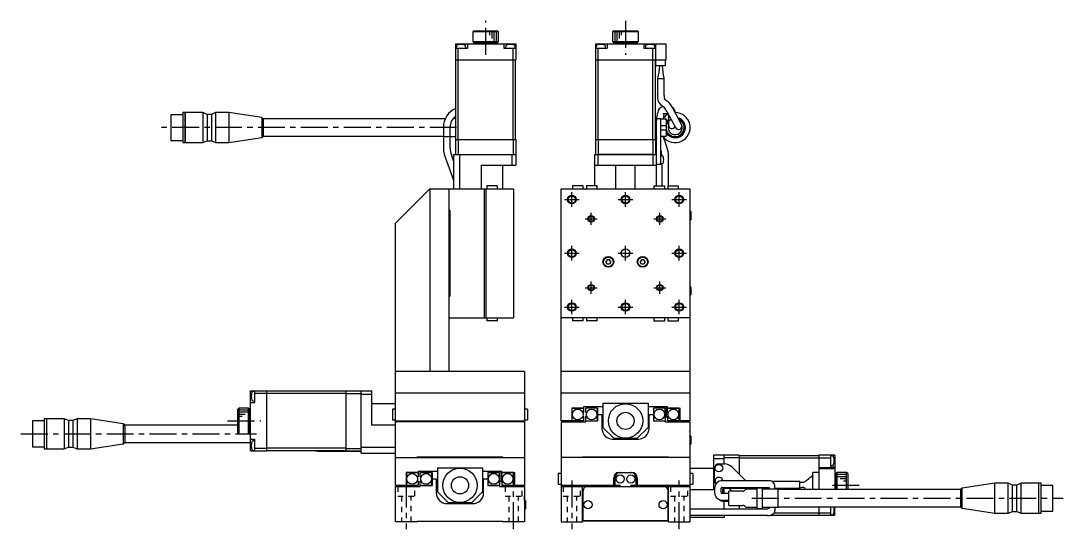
# Model space of a CAD drawing. Extents: x -587 to 419, y 17 to 772.
# Drawn here: x -586.6 to -101.1, y 283.6 to 520.1 of the extents above; entities that cross this region are included whole.
import ezdxf

# ---------------------------------------------------------------- set-up
doc = ezdxf.new("R2010")
doc.units = 0
doc.header["$LTSCALE"] = 10
doc.linetypes.add('CENTER', pattern=[2, 1.25, -0.25, 0.25, -0.25])
doc.linetypes.add('DOT', pattern=[0.5, 0.25, -0.25])
doc.layers.add('1', color=7, linetype='CONTINUOUS')

msp = doc.modelspace()

# ---------------------------------------------------------------- linework, layer by layer
at = {"layer": '1', "color": 4, "linetype": 'CENTER'}
for p, q in [((-370.029631, 504.38253), (-370.029631, 520.14345)), ((-304.905788, 520.14345), (-304.905788, 504.38253)), ((-383.565451, 470.482896), (-522.731193, 470.482896)), ((-333.305788, 436.982896), (-326.505788, 436.982896)), ((-329.905788, 433.582896), (-329.905788, 440.382896)), ((-308.305788, 436.982896), (-301.505788, 436.982896)), ((-304.905788, 433.582896), (-304.905788, 440.382896)), ((-283.305788, 436.982896), (-276.505788, 436.982896)), ((-279.905788, 433.582896), (-279.905788, 440.382896)), ((-323.705788, 427.982896), (-318.105788, 427.982896)), ((-320.905788, 425.182896), (-320.905788, 430.782896)), ((-291.705788, 427.982896), (-286.105788, 427.982896)), ((-288.905788, 425.182896), (-288.905788, 430.782896)), ((-329.905788, 408.582896), (-329.905788, 415.382896)), ((-304.905788, 408.582896), (-304.905788, 415.382896)), ((-279.905788, 408.582896), (-279.905788, 415.382896)), ((-333.305788, 411.982896), (-326.505788, 411.982896)), ((-308.305788, 411.982896), (-301.505788, 411.982896)), ((-283.305788, 411.982896), (-276.505788, 411.982896)), ((-320.905788, 393.182896), (-320.905788, 398.782896)), ((-288.905788, 393.182896), (-288.905788, 398.782896)), ((-323.705788, 395.982896), (-318.105788, 395.982896)), ((-291.705788, 395.982896), (-286.105788, 395.982896)), ((-329.905788, 383.582896), (-329.905788, 390.382896)), ((-304.905788, 383.582896), (-304.905788, 390.382896)), ((-279.905788, 383.582896), (-279.905788, 390.382896)), ((-333.305788, 386.982896), (-326.505788, 386.982896)), ((-308.305788, 386.982896), (-301.505788, 386.982896)), ((-283.305788, 386.982896), (-276.505788, 386.982896)), ((-490.266646, 333.982896), (-474.83745, 333.982896)), ((-586.551939, 327.982896), (-476.75441, 327.982896)), ((-407.029631, 306.232896), (-407.029631, 283.615136)), ((-357.029631, 283.615136), (-357.029631, 306.232896)), ((-329.905788, 306.232896), (-329.905788, 283.615136)), ((-279.905788, 283.615136), (-279.905788, 306.232896)), ((-196.062894, 303.982896), (-211.062894, 303.982896)), ((-246.062894, 297.982896), (-101.062894, 297.982896))]:
    msp.add_line(p, q, dxfattribs=at)
at = {"layer": '1', "color": 7, "linetype": 'CONTINUOUS'}
for p, q in [((-375.529631, 515.482896), (-376.029631, 514.982896)), ((-376.029631, 514.982896), (-376.029631, 510.482896)), ((-364.029631, 514.982896), (-376.029631, 514.982896)), ((-375.529631, 515.482896), (-364.529631, 515.482896)), ((-364.029631, 514.982896), (-364.529631, 515.482896)), ((-364.029631, 510.482896), (-364.029631, 514.982896)), ((-310.405788, 515.482896), (-310.905788, 514.982896)), ((-310.905788, 514.982896), (-310.905788, 510.482896)), ((-298.905788, 514.982896), (-310.905788, 514.982896)), ((-310.405788, 515.482896), (-299.405788, 515.482896)), ((-298.905788, 514.982896), (-299.405788, 515.482896)), ((-298.905788, 510.482896), (-298.905788, 514.982896)), ((-376.029631, 510.482896), (-375.529631, 509.982896)), ((-376.029631, 510.482896), (-364.029631, 510.482896)), ((-364.529631, 509.982896), (-375.529631, 509.982896)), ((-372.529631, 509.982896), (-372.529631, 509.482896)), ((-367.529631, 509.482896), (-367.529631, 509.982896)), ((-364.529631, 509.982896), (-364.029631, 510.482896)), ((-310.905788, 510.482896), (-310.405788, 509.982896)), ((-310.905788, 510.482896), (-298.905788, 510.482896)), ((-310.405788, 509.982896), (-299.405788, 509.982896)), ((-307.405788, 509.982896), (-307.405788, 509.482896)), ((-302.405788, 509.482896), (-302.405788, 509.982896)), ((-299.405788, 509.982896), (-298.905788, 510.482896)), ((-384.029631, 509.482896), (-356.029631, 509.482896)), ((-384.029631, 509.482896), (-384.029631, 501.982896)), ((-384.029631, 507.482896), (-378.529631, 507.482896)), ((-383.69343, 508.468176), (-383.779631, 507.482896)), ((-382.829631, 501.982896), (-382.829631, 507.482896)), ((-379.279631, 507.482896), (-379.365831, 508.468176)), ((-378.529631, 509.482896), (-378.529631, 507.482896)), ((-361.529631, 509.482896), (-361.529631, 507.482896)), ((-361.529631, 507.482896), (-356.029631, 507.482896)), ((-360.69343, 508.468176), (-360.779631, 507.482896)), ((-357.229631, 501.982896), (-357.229631, 507.482896)), ((-356.279631, 507.482896), (-356.365831, 508.468176)), ((-356.029631, 509.482896), (-356.029631, 501.982896)), ((-318.905788, 509.482896), (-290.905788, 509.482896)), ((-318.905788, 509.482896), (-318.905788, 501.982896)), ((-318.905788, 507.482896), (-313.405788, 507.482896)), ((-318.569587, 508.468176), (-318.655788, 507.482896)), ((-317.705788, 501.982896), (-317.705788, 507.482896)), ((-314.155788, 507.482896), (-314.241989, 508.468176)), ((-313.405788, 509.482896), (-313.405788, 507.482896)), ((-296.405788, 509.482896), (-296.405788, 507.482896)), ((-296.405788, 507.482896), (-290.905788, 507.482896)), ((-295.569587, 508.468176), (-295.655788, 507.482896)), ((-292.105788, 501.982896), (-292.105788, 507.482896)), ((-291.155788, 507.482896), (-291.241989, 508.468176)), ((-290.905788, 509.482896), (-290.905788, 499.182896)), ((-290.405788, 509.182896), (-290.905788, 509.182896)), ((-290.405788, 509.482896), (-285.905788, 509.482896)), ((-290.405788, 509.482896), (-290.405788, 509.182896)), ((-285.905788, 501.982896), (-285.905788, 509.482896)), ((-384.029631, 501.982896), (-356.029631, 501.982896)), ((-383.929631, 464.982896), (-383.929631, 501.982896)), ((-382.788209, 464.982896), (-382.788209, 501.982896)), ((-357.271052, 464.982896), (-357.271052, 501.982896)), ((-356.129631, 464.982896), (-356.129631, 501.982896)), ((-318.905788, 501.982896), (-285.905788, 501.982896)), ((-318.805788, 464.982896), (-318.805788, 501.982896)), ((-317.664366, 464.982896), (-317.664366, 501.982896)), ((-292.147209, 464.982896), (-292.147209, 501.982896)), ((-291.005788, 464.982896), (-291.005788, 501.982896)), ((-286.505788, 501.982896), (-286.505788, 499.182896)), ((-286.505788, 499.182896), (-290.905788, 499.182896)), ((-289.980788, 493.382896), (-289.980788, 485.400195)), ((-289.980788, 493.382896), (-286.880788, 493.382896)), ((-286.972297, 493.382896), (-286.985495, 493.422542)), ((-286.880788, 485.400195), (-286.880788, 493.382896)), ((-288.678492, 481.176206), (-288.661858, 481.164796)), ((-288.661858, 481.164796), (-286.900984, 479.965156)), ((-285.104635, 482.492394), (-286.916464, 483.726748)), ((-511.115418, 476.482894), (-516.615419, 476.482894)), ((-516.615419, 476.482894), (-516.615419, 464.482898)), ((-510.115416, 477.482895), (-511.115418, 477.482895)), ((-511.115418, 477.482895), (-511.115418, 463.482897)), ((-510.065416, 477.482895), (-510.115416, 477.432895)), ((-510.115416, 477.482895), (-510.115416, 463.482897)), ((-501.808416, 477.482895), (-510.065416, 477.482895)), ((-510.065416, 477.482895), (-510.065416, 463.482897)), ((-499.808416, 476.632896), (-501.808416, 477.482895)), ((-501.808416, 477.482895), (-501.808416, 463.482897)), ((-497.808416, 476.632896), (-499.808416, 476.632896)), ((-499.808416, 476.632896), (-499.808416, 464.332896)), ((-495.808416, 477.482895), (-497.808416, 476.632896)), ((-497.808416, 476.632896), (-497.808416, 464.332896)), ((-489.615417, 477.482895), (-495.808416, 477.482895)), ((-495.808416, 477.482895), (-495.808416, 463.482897)), ((-474.381434, 475.167222), (-489.615417, 477.482895)), ((-489.615417, 477.482895), (-489.615417, 463.482897)), ((-287.166179, 480.145827), (-287.478655, 480.145827)), ((-287.478655, 477.045827), (-285.115207, 477.045827)), ((-285.615027, 477.976148), (-281.571205, 470.44932)), ((-284.870422, 476.590204), (-284.870422, 471.595827)), ((-283.19285, 480.053122), (-283.231297, 480.066082)), ((-283.030554, 479.986326), (-283.19285, 480.053122)), ((-282.874682, 479.90191), (-283.030554, 479.986326)), ((-278.84037, 471.916473), (-282.884192, 479.4433)), ((-474.381434, 475.167222), (-474.381434, 465.798571)), ((-388.895964, 474.482896), (-473.657761, 474.482896)), ((-473.657761, 474.482896), (-473.657761, 466.482896)), ((-383.929631, 474.682896), (-385.188463, 474.682896)), ((-288.405788, 474.482896), (-290.405788, 474.482896)), ((-290.405788, 443.382896), (-290.405788, 474.482896)), ((-288.405788, 474.532896), (-285.905788, 474.532896)), ((-288.405788, 453.482896), (-288.405788, 474.532896)), ((-288.405788, 471.482896), (-285.905788, 471.482896)), ((-285.905788, 474.532896), (-285.905788, 466.432896)), ((-284.870422, 474.12331), (-285.905788, 473.572796)), ((-284.870422, 473.557025), (-285.905788, 473.006511)), ((-473.657761, 466.482896), (-389.709933, 466.482896)), ((-389.709933, 470.595827), (-389.709933, 460.951984)), ((-389.709933, 466.595827), (-389.63407, 466.51137)), ((-389.63407, 466.51137), (-389.540993, 466.471748)), ((-386.778873, 466.471748), (-386.685795, 466.51137)), ((-386.685795, 466.51137), (-386.612057, 466.581523)), ((-386.612057, 466.581523), (-386.609933, 466.595827)), ((-386.609933, 460.951984), (-386.609933, 470.595827)), ((-386.609933, 466.282896), (-383.929631, 466.282896)), ((-290.691949, 470.595827), (-290.691949, 466.32252)), ((-290.691949, 466.32252), (-290.405788, 466.372978)), ((-290.691949, 466.32252), (-290.405788, 465.536298)), ((-288.405788, 469.482896), (-285.905788, 469.482896)), ((-288.405788, 466.432896), (-285.905788, 466.432896)), ((-285.631235, 461.482116), (-287.433172, 466.432896)), ((-285.905788, 467.959282), (-284.308448, 467.109961)), ((-285.905788, 467.392997), (-283.912304, 466.333043)), ((-516.615419, 464.482898), (-511.115418, 464.482898)), ((-511.115418, 463.482897), (-510.115416, 463.482897)), ((-510.115416, 463.532897), (-510.065416, 463.482897)), ((-510.065416, 463.482897), (-501.808416, 463.482897)), ((-501.808416, 463.482897), (-499.808416, 464.332896)), ((-499.808416, 464.332896), (-497.808416, 464.332896)), ((-497.808416, 464.332896), (-495.808416, 463.482897)), ((-495.808416, 463.482897), (-489.615417, 463.482897)), ((-489.615417, 463.482897), (-474.381434, 465.798571)), ((-384.029631, 464.982896), (-384.029631, 458.082896)), ((-384.029631, 464.982896), (-356.029631, 464.982896)), ((-382.829631, 464.982896), (-382.829631, 457.982896)), ((-357.229631, 464.982896), (-357.229631, 457.982896)), ((-356.029631, 464.982896), (-356.029631, 458.082896)), ((-318.905788, 464.982896), (-318.905788, 457.982896)), ((-318.905788, 464.982896), (-290.905788, 464.982896)), ((-317.705788, 464.982896), (-317.705788, 458.082896)), ((-292.105788, 464.982896), (-292.105788, 458.082896)), ((-290.905788, 464.982896), (-290.905788, 457.982896)), ((-388.934486, 456.674456), (-385.029631, 445.945954)), ((-385.029631, 455.009748), (-386.021439, 457.734718)), ((-385.029631, 457.982896), (-385.029631, 441.982896)), ((-385.029631, 457.982896), (-356.029631, 457.982896)), ((-383.929631, 457.982896), (-384.029631, 458.082896)), ((-382.30766, 457.982896), (-382.30766, 441.982896)), ((-357.751601, 452.982896), (-357.751601, 457.982896)), ((-356.129631, 457.982896), (-356.029631, 458.082896)), ((-356.029631, 457.982896), (-356.029631, 452.982896)), ((-319.405788, 457.982896), (-319.405788, 443.382896)), ((-319.405788, 457.982896), (-290.405788, 457.982896)), ((-317.805788, 457.982896), (-317.705788, 458.082896)), ((-317.75102, 457.982896), (-317.75102, 452.982896)), ((-317.705788, 458.082896), (-292.105788, 458.082896)), ((-292.105788, 458.082896), (-292.005788, 457.982896)), ((-292.060555, 452.982896), (-292.060555, 457.982896)), ((-287.723, 457.17316), (-288.405788, 457.232896)), ((-287.955788, 457.204587), (-287.955788, 457.193526)), ((-284.855788, 443.382896), (-284.855788, 457.204587)), ((-372.029631, 441.982896), (-372.029631, 452.982896)), ((-372.029631, 452.982896), (-356.029631, 452.982896)), ((-362.029631, 441.982896), (-362.029631, 452.982896)), ((-319.405788, 452.982896), (-290.405788, 452.982896)), ((-309.405788, 441.982896), (-309.405788, 452.982896)), ((-300.405788, 441.982896), (-300.405788, 452.982896)), ((-290.405788, 453.482896), (-288.405788, 453.482896)), ((-288.405788, 453.732896), (-287.723, 453.792632)), ((-287.955788, 453.772266), (-287.955788, 443.382896)), ((-396.029631, 441.982896), (-412.029631, 425.982896)), ((-396.029631, 441.982896), (-396.029631, 357.082896)), ((-396.029631, 441.982896), (-357.029631, 441.982896)), ((-387.029631, 356.982896), (-387.029631, 441.982896)), ((-370.529631, 381.982896), (-370.529631, 441.982896)), ((-370.029631, 441.982896), (-370.029631, 381.982896)), ((-369.529631, 443.382896), (-369.529631, 441.982896)), ((-364.529631, 443.382896), (-369.529631, 443.382896)), ((-364.529631, 441.982896), (-364.529631, 443.382896)), ((-357.029631, 441.982896), (-357.029631, 381.982896)), ((-334.905788, 441.982896), (-274.905788, 441.982896)), ((-334.905788, 357.082896), (-334.905788, 441.982896)), ((-329.655788, 443.382896), (-329.655788, 441.982896)), ((-324.655788, 443.382896), (-329.655788, 443.382896)), ((-324.655788, 441.982896), (-324.655788, 443.382896)), ((-323.155788, 443.382896), (-323.155788, 441.982896)), ((-318.155788, 443.382896), (-323.155788, 443.382896)), ((-318.155788, 441.982896), (-318.155788, 443.382896)), ((-291.655788, 443.382896), (-291.655788, 441.982896)), ((-291.655788, 443.382896), (-286.655788, 443.382896)), ((-286.655788, 441.982896), (-286.655788, 443.382896)), ((-285.155788, 443.382896), (-285.155788, 441.982896)), ((-285.155788, 443.382896), (-280.155788, 443.382896)), ((-280.155788, 441.982896), (-280.155788, 443.382896)), ((-274.905788, 441.982896), (-274.905788, 357.082896)), ((-387.029631, 431.982896), (-386.729631, 431.982896)), ((-386.729631, 431.982896), (-386.729631, 391.982896)), ((-274.405788, 431.382896), (-274.905788, 431.382896)), ((-274.905788, 427.582896), (-274.405788, 427.582896)), ((-274.405788, 431.382896), (-274.405788, 427.582896)), ((-412.029631, 357.082896), (-412.029631, 425.982896)), ((-313.483138, 408.982896), (-314.060488, 407.982896)), ((-313.483138, 406.982896), (-314.060488, 407.982896)), ((-312.328437, 408.982896), (-313.483138, 408.982896)), ((-311.751087, 407.982896), (-312.328437, 408.982896)), ((-311.751087, 407.982896), (-312.328437, 406.982896)), ((-297.483138, 408.982896), (-298.060488, 407.982896)), ((-297.483138, 406.982896), (-298.060488, 407.982896)), ((-296.328437, 408.982896), (-297.483138, 408.982896)), ((-295.751087, 407.982896), (-296.328437, 408.982896)), ((-295.751087, 407.982896), (-296.328437, 406.982896)), ((-312.328437, 406.982896), (-313.483138, 406.982896)), ((-296.328437, 406.982896), (-297.483138, 406.982896)), ((-274.405788, 396.382896), (-274.905788, 396.382896)), ((-274.405788, 396.382896), (-274.405788, 392.582896)), ((-387.029631, 391.982896), (-386.729631, 391.982896)), ((-274.905788, 392.582896), (-274.405788, 392.582896)), ((-387.029631, 381.982896), (-357.029631, 381.982896)), ((-369.529631, 381.982896), (-369.529631, 380.582896)), ((-364.529631, 380.582896), (-369.529631, 380.582896)), ((-364.529631, 380.582896), (-364.529631, 381.982896)), ((-274.905788, 381.982896), (-334.905788, 381.982896)), ((-329.655788, 381.982896), (-329.655788, 380.582896)), ((-324.655788, 380.582896), (-329.655788, 380.582896)), ((-324.655788, 380.582896), (-324.655788, 381.982896)), ((-323.155788, 381.982896), (-323.155788, 380.582896)), ((-318.155788, 380.582896), (-323.155788, 380.582896)), ((-318.155788, 380.582896), (-318.155788, 381.982896)), ((-291.655788, 381.982896), (-291.655788, 380.582896)), ((-291.655788, 380.582896), (-286.655788, 380.582896)), ((-286.655788, 380.582896), (-286.655788, 381.982896)), ((-285.155788, 381.982896), (-285.155788, 380.582896)), ((-285.155788, 380.582896), (-280.155788, 380.582896)), ((-280.155788, 380.582896), (-280.155788, 381.982896)), ((-412.029631, 357.082896), (-411.929631, 356.982896)), ((-352.029631, 356.982896), (-412.029631, 356.982896)), ((-412.029631, 303.982896), (-412.029631, 356.982896)), ((-396.129631, 356.982896), (-396.029631, 357.082896)), ((-396.029631, 357.082896), (-387.029631, 357.082896)), ((-352.029631, 356.982896), (-352.029631, 303.982896)), ((-334.805788, 356.982896), (-334.905788, 357.082896)), ((-274.905788, 356.982896), (-334.905788, 356.982896)), ((-334.905788, 333.982896), (-334.905788, 356.982896)), ((-274.905788, 357.082896), (-275.005788, 356.982896)), ((-274.905788, 356.982896), (-274.905788, 333.982896)), ((-479.529631, 319.982896), (-479.529631, 347.982896)), ((-479.529631, 347.982896), (-472.029631, 347.982896)), ((-477.529631, 347.732896), (-478.51491, 347.646696)), ((-477.529631, 342.482897), (-477.529631, 347.982896)), ((-472.029631, 346.782897), (-477.529631, 346.782897)), ((-472.029631, 319.982896), (-472.029631, 347.982896)), ((-435.029631, 347.882897), (-472.029631, 347.882896)), ((-435.029631, 346.741475), (-472.029631, 346.741475)), ((-435.029631, 347.982897), (-428.129631, 347.982897)), ((-435.029631, 319.982897), (-435.029631, 347.982897)), ((-435.029631, 346.782897), (-428.029631, 346.782897)), ((-428.029631, 347.882897), (-428.129631, 347.982897)), ((-428.029631, 347.982897), (-423.029631, 347.982897)), ((-428.029631, 318.982896), (-428.029631, 347.982897)), ((-423.029631, 346.260926), (-428.029631, 346.260926)), ((-423.029631, 331.982897), (-423.029631, 347.982897)), ((-412.029631, 346.982896), (-352.029631, 346.982896)), ((-334.905788, 346.982896), (-274.905788, 346.982896)), ((-485.029631, 339.982896), (-485.529631, 339.482896)), ((-480.529631, 339.982896), (-485.029631, 339.982896)), ((-485.029631, 339.982896), (-485.029631, 327.982896)), ((-480.029631, 339.482896), (-480.529631, 339.982896)), ((-480.529631, 327.982896), (-480.529631, 339.982896)), ((-479.529631, 342.482896), (-477.529631, 342.482896)), ((-478.51491, 343.319097), (-477.529631, 343.232896)), ((-412.029631, 341.982896), (-423.029631, 341.982896)), ((-329.855788, 339.932896), (-329.905788, 339.982896)), ((-329.905788, 339.982896), (-329.905788, 333.982896)), ((-329.905788, 339.982896), (-324.405788, 339.982896)), ((-329.855788, 339.932896), (-329.855788, 333.982896)), ((-324.405788, 339.932896), (-329.855788, 339.932896)), ((-315.405788, 340.482896), (-324.405788, 340.482896)), ((-324.405788, 340.482896), (-324.405788, 337.985498)), ((-323.405788, 337.985498), (-323.405788, 339.982896)), ((-317.905788, 339.982896), (-323.405788, 339.982896)), ((-319.405788, 339.982896), (-319.405788, 340.482896)), ((-317.955788, 334.032896), (-317.955788, 339.982896)), ((-317.905788, 339.982896), (-317.905788, 333.982896)), ((-315.405788, 342.182896), (-315.405788, 330.982896)), ((-315.405788, 342.182896), (-294.405788, 342.182896)), ((-294.405788, 342.182896), (-294.405788, 330.982896)), ((-285.405788, 340.482896), (-294.405788, 340.482896)), ((-291.905788, 339.982896), (-291.905788, 333.982896)), ((-286.405788, 339.982896), (-291.905788, 339.982896)), ((-291.855788, 339.982896), (-291.855788, 334.032896)), ((-290.405788, 340.482896), (-290.405788, 339.982896)), ((-288.405788, 339.982896), (-288.405788, 340.482896)), ((-288.405788, 340.232896), (-287.723, 340.292632)), ((-286.405788, 337.985498), (-286.405788, 339.982896)), ((-285.905788, 340.482896), (-285.905788, 335.732895)), ((-285.405788, 337.985498), (-285.405788, 340.482896)), ((-285.405788, 339.982896), (-279.405788, 339.982896)), ((-279.955788, 339.932896), (-285.405788, 339.932896)), ((-279.955788, 339.932896), (-279.905788, 339.982896)), ((-279.955788, 333.982896), (-279.955788, 339.932896)), ((-279.905788, 339.982896), (-279.905788, 333.982896)), ((-279.405788, 333.982896), (-279.405788, 339.982896)), ((-485.529631, 328.482896), (-485.529631, 339.482896)), ((-480.029631, 339.482896), (-480.029631, 328.482896)), ((-479.529631, 336.482896), (-480.029631, 336.482896)), ((-412.029631, 339.482896), (-413.429631, 339.482896)), ((-413.429631, 339.482896), (-413.429631, 334.482896)), ((-350.629631, 339.482896), (-352.029631, 339.482896)), ((-350.629631, 339.482896), (-350.629631, 334.482896)), ((-324.405788, 337.985498), (-324.745323, 337.645963)), ((-324.405788, 335.980294), (-324.745323, 336.319829)), ((-324.405788, 335.980294), (-324.405788, 333.982896)), ((-323.405788, 337.985498), (-323.066253, 337.645963)), ((-323.066253, 336.319829), (-323.405788, 335.980294)), ((-323.405788, 333.482896), (-323.405788, 335.980294)), ((-317.905788, 336.982896), (-315.905788, 336.982896)), ((-315.905788, 336.982896), (-315.905788, 330.482896)), ((-315.905788, 335.482896), (-315.405788, 335.982896)), ((-294.405788, 335.982896), (-293.905788, 335.482896)), ((-293.905788, 330.482896), (-293.905788, 336.982896)), ((-293.905788, 336.982896), (-291.905788, 336.982896)), ((-286.745323, 337.645963), (-286.405788, 337.985498)), ((-286.405788, 335.980294), (-286.745323, 336.319829)), ((-286.505788, 336.080294), (-286.505788, 337.885498)), ((-286.405788, 335.980294), (-286.405788, 333.482896)), ((-285.405788, 335.732895), (-286.405788, 335.732895)), ((-285.066253, 337.645963), (-285.405788, 337.985498)), ((-285.066253, 336.319829), (-285.405788, 335.980294)), ((-285.405788, 335.980294), (-285.405788, 333.982896)), ((-581.115419, 333.982894), (-581.115419, 321.982898)), ((-575.615418, 333.982894), (-581.115419, 333.982894)), ((-575.615418, 334.982895), (-575.615418, 320.982897)), ((-574.615416, 334.982895), (-575.615418, 334.982895)), ((-574.615416, 334.982895), (-574.615416, 320.982897)), ((-574.565416, 334.982895), (-574.615416, 334.932895)), ((-574.565416, 334.982895), (-574.565416, 320.982897)), ((-566.308416, 334.982895), (-574.565416, 334.982895)), ((-566.308416, 334.982895), (-566.308416, 320.982897)), ((-564.308416, 334.132896), (-566.308416, 334.982895)), ((-564.308416, 334.132896), (-564.308416, 321.832896)), ((-562.308416, 334.132896), (-564.308416, 334.132896)), ((-560.308416, 334.982895), (-562.308416, 334.132896)), ((-562.308416, 334.132896), (-562.308416, 321.832896)), ((-560.308416, 334.982895), (-560.308416, 320.982897)), ((-554.115417, 334.982895), (-560.308416, 334.982895)), ((-554.115417, 334.982895), (-554.115417, 320.982897)), ((-538.881434, 332.667221), (-554.115417, 334.982895)), ((-538.881434, 332.667221), (-538.881434, 323.29857)), ((-538.157761, 331.982896), (-538.157761, 323.982896)), ((-485.529631, 331.982896), (-538.157761, 331.982896)), ((-480.029631, 331.482896), (-479.529631, 331.482896)), ((-412.029631, 331.982897), (-423.029631, 331.982897)), ((-413.429631, 334.482896), (-412.029631, 334.482896)), ((-412.029631, 333.982896), (-352.029631, 333.982896)), ((-352.029631, 333.482896), (-412.029631, 333.482896)), ((-352.029631, 334.482896), (-350.629631, 334.482896)), ((-324.405788, 333.982896), (-334.905788, 333.982896)), ((-334.905788, 333.482896), (-323.405788, 333.482896)), ((-334.905788, 333.482896), (-334.905788, 286.982896)), ((-323.405788, 334.032896), (-317.955788, 334.032896)), ((-323.405788, 333.982896), (-317.905788, 333.982896)), ((-317.955788, 334.032896), (-317.905788, 333.982896)), ((-310.405788, 325.982896), (-315.405788, 330.982896)), ((-294.405788, 330.982896), (-299.405788, 325.982896)), ((-291.855788, 334.032896), (-291.905788, 333.982896)), ((-291.905788, 333.982896), (-286.405788, 333.982896)), ((-291.855788, 334.032896), (-286.405788, 334.032896)), ((-286.405788, 333.482896), (-274.905788, 333.482896)), ((-279.905788, 333.982896), (-285.405788, 333.982896)), ((-284.792506, 333.982896), (-284.792506, 333.482896)), ((-281.949303, 333.482982), (-281.94919, 333.983081)), ((-274.905788, 333.982896), (-279.405788, 333.982896)), ((-278.85022, 333.482896), (-278.85022, 333.982896)), ((-276.405788, 333.982896), (-276.405788, 333.482896)), ((-275.905788, 333.982896), (-275.905788, 333.482896)), ((-274.905788, 333.482896), (-274.905788, 286.982896)), ((-485.529631, 328.482896), (-485.029631, 327.982896)), ((-485.029631, 327.982896), (-480.529631, 327.982896)), ((-480.529631, 327.982896), (-480.029631, 328.482896)), ((-479.529631, 325.482897), (-477.529631, 325.482897)), ((-477.529631, 319.982896), (-477.529631, 325.482897)), ((-310.905788, 325.482896), (-298.905788, 325.482896)), ((-310.405788, 325.982896), (-299.405788, 325.982896)), ((-274.405788, 326.882896), (-274.905788, 326.882896)), ((-274.405788, 326.882896), (-274.405788, 323.082896)), ((-581.115419, 321.982898), (-575.615418, 321.982898)), ((-575.615418, 320.982897), (-574.615416, 320.982897)), ((-574.615416, 321.032897), (-574.565416, 320.982897)), ((-574.565416, 320.982897), (-566.308416, 320.982897)), ((-566.308416, 320.982897), (-564.308416, 321.832896)), ((-564.308416, 321.832896), (-562.308416, 321.832896)), ((-562.308416, 321.832896), (-560.308416, 320.982897)), ((-560.308416, 320.982897), (-554.115417, 320.982897)), ((-554.115417, 320.982897), (-538.881434, 323.29857)), ((-538.157761, 323.982896), (-479.529631, 323.982896)), ((-477.529631, 324.732896), (-478.51491, 324.646696)), ((-472.029631, 321.182897), (-477.529631, 321.182897)), ((-435.029631, 321.224318), (-472.029631, 321.224318)), ((-435.029631, 321.182897), (-428.029631, 321.182897)), ((-428.029631, 321.704867), (-412.029631, 321.704867)), ((-274.905788, 323.082896), (-274.405788, 323.082896)), ((-479.529631, 319.982896), (-472.029631, 319.982896)), ((-478.51491, 320.319097), (-477.529631, 320.232896)), ((-435.029631, 320.082896), (-472.029631, 320.082896)), ((-449.527612, 320.082255), (-448.092708, 319.932896)), ((-448.092708, 319.932896), (-428.029631, 319.932896)), ((-435.029631, 319.982896), (-428.129631, 319.982896)), ((-428.029631, 320.082897), (-428.129631, 319.982896)), ((-428.029631, 318.982896), (-412.029631, 318.982896)), ((-412.029631, 316.982896), (-352.029631, 316.982896)), ((-402.029631, 317.282896), (-362.029631, 317.282896)), ((-402.029631, 316.982896), (-402.029631, 317.282896)), ((-362.029631, 316.982896), (-362.029631, 317.282896)), ((-274.905788, 316.982896), (-334.905788, 316.982896)), ((-324.905788, 316.982896), (-324.905788, 317.282896)), ((-324.905788, 317.282896), (-284.905788, 317.282896)), ((-284.905788, 316.982896), (-284.905788, 317.282896)), ((-258.905788, 317.982897), (-263.905788, 317.982897)), ((-263.905788, 317.982896), (-263.905788, 301.982896)), ((-258.905788, 316.260925), (-263.905788, 316.260925)), ((-258.905788, 317.882897), (-258.805788, 317.982897)), ((-258.905788, 313.982896), (-258.905788, 317.982896)), ((-251.905788, 316.782896), (-258.905788, 316.782896)), ((-251.905788, 317.982897), (-258.805788, 317.982897)), ((-251.905788, 317.982896), (-251.905788, 309.13975)), ((-251.905788, 317.882897), (-214.905788, 317.882896)), ((-251.905788, 316.741475), (-214.905788, 316.741475)), ((-214.905788, 317.982896), (-214.905788, 301.982896)), ((-207.405788, 317.982896), (-214.905788, 317.982896)), ((-214.905788, 316.782896), (-209.405788, 316.782896)), ((-209.405788, 317.982896), (-209.405788, 312.482896)), ((-208.420508, 317.646695), (-209.405788, 317.732896)), ((-207.405788, 317.982896), (-207.405788, 301.982896)), ((-392.529631, 312.182896), (-392.529631, 300.982896)), ((-392.529631, 312.182896), (-371.529631, 312.182896)), ((-371.529631, 312.182896), (-371.529631, 300.982896)), ((-274.905788, 311.982896), (-263.905788, 311.982896)), ((-263.405788, 305.982896), (-263.405788, 311.982896)), ((-261.405788, 313.982896), (-258.820001, 313.982896)), ((-255.284467, 312.51843), (-248.929235, 306.163198)), ((-214.905788, 312.232896), (-207.705788, 312.232896)), ((-214.905788, 311.883262), (-207.405788, 311.883262)), ((-209.405788, 313.232896), (-208.420508, 313.319097)), ((-207.405788, 312.482896), (-209.405788, 312.482896)), ((-207.705788, 312.197932), (-207.705788, 312.232896)), ((-207.405788, 312.197932), (-207.705788, 312.197932)), ((-406.979631, 309.932896), (-407.029631, 309.982896)), ((-407.029631, 309.982896), (-407.029631, 303.982896)), ((-407.029631, 309.982896), (-401.529631, 309.982896)), ((-406.979631, 309.932896), (-406.979631, 303.982896)), ((-401.529631, 309.932896), (-406.979631, 309.932896)), ((-401.529631, 307.985498), (-401.869165, 307.645963)), ((-401.529631, 305.980294), (-401.869165, 306.319829)), ((-392.529631, 310.482896), (-401.529631, 310.482896)), ((-401.529631, 310.482896), (-401.529631, 307.985498)), ((-401.529631, 305.980294), (-401.529631, 303.982896)), ((-400.529631, 307.985498), (-400.529631, 309.982896)), ((-400.529631, 309.982896), (-395.029631, 309.982896)), ((-400.529631, 307.985498), (-400.190096, 307.645963)), ((-400.190096, 306.319829), (-400.529631, 305.980294)), ((-400.529631, 303.482896), (-400.529631, 305.980294)), ((-396.52963, 309.982896), (-396.52963, 310.482896)), ((-395.079631, 304.032896), (-395.079631, 309.982896)), ((-395.029631, 309.982896), (-395.029631, 303.982896)), ((-395.029631, 306.982896), (-393.029631, 306.982896)), ((-393.029631, 306.982896), (-393.029631, 300.482896)), ((-393.029631, 305.482896), (-392.529631, 305.982896)), ((-362.529631, 310.482896), (-371.529631, 310.482896)), ((-371.529631, 305.982896), (-371.029631, 305.482896)), ((-371.029631, 300.482896), (-371.029631, 306.982896)), ((-371.029631, 306.982896), (-369.029631, 306.982896)), ((-369.029631, 309.982896), (-369.029631, 303.982896)), ((-369.029631, 309.982896), (-363.529631, 309.982896)), ((-368.979631, 309.982896), (-368.979631, 304.032896)), ((-367.52963, 310.482896), (-367.52963, 309.982896)), ((-365.52963, 309.982896), (-365.52963, 310.482896)), ((-365.52963, 310.232896), (-364.846843, 310.292632)), ((-363.869165, 307.645963), (-363.529631, 307.985498)), ((-363.529631, 305.980294), (-363.869165, 306.319829)), ((-363.62963, 306.080294), (-363.62963, 307.885498)), ((-363.529631, 307.985498), (-363.529631, 309.982896)), ((-363.529631, 305.980294), (-363.529631, 303.482896)), ((-363.02963, 310.482896), (-363.02963, 305.732895)), ((-362.529631, 307.985498), (-362.529631, 310.482896)), ((-362.529631, 309.982896), (-356.529631, 309.982896)), ((-357.079631, 309.932896), (-362.529631, 309.932896)), ((-362.190096, 307.645963), (-362.529631, 307.985498)), ((-362.190096, 306.319829), (-362.529631, 305.980294)), ((-362.529631, 305.980294), (-362.529631, 303.982896)), ((-357.079631, 309.932896), (-357.029631, 309.982896)), ((-357.079631, 303.982896), (-357.079631, 309.932896)), ((-357.029631, 309.982896), (-357.029631, 303.982896)), ((-356.529631, 303.982896), (-356.529631, 309.982896)), ((-334.905788, 309.482896), (-336.305788, 309.482896)), ((-336.305788, 309.482896), (-336.305788, 304.482896)), ((-310.405788, 303.982896), (-310.405788, 307.482896)), ((-309.905788, 307.482896), (-309.905788, 303.982896)), ((-307.905788, 309.982896), (-301.905788, 309.982896)), ((-299.905788, 303.982896), (-299.905788, 307.482896)), ((-299.405788, 307.482896), (-299.405788, 303.982896)), ((-273.505788, 309.482896), (-274.905788, 309.482896)), ((-273.505788, 309.482896), (-273.505788, 304.482896)), ((-238.84271, 306.163198), (-259.84271, 306.163198)), ((-217.705788, 301.982896), (-217.705788, 309.982896)), ((-214.905788, 309.982896), (-217.705788, 309.982896)), ((-206.905788, 306.482896), (-207.405788, 306.482896)), ((-206.405788, 309.982896), (-206.905788, 309.482896)), ((-206.905788, 301.982896), (-206.905788, 309.482896)), ((-206.405788, 309.982896), (-206.405788, 301.982896)), ((-201.905788, 309.982896), (-206.405788, 309.982896)), ((-201.905788, 301.982896), (-201.905788, 309.982896)), ((-201.405788, 309.482896), (-201.905788, 309.982896)), ((-201.405788, 309.482896), (-201.405788, 301.982896)), ((-401.529631, 303.982896), (-412.029631, 303.982896)), ((-412.029631, 286.982896), (-412.029631, 303.482896)), ((-412.029631, 303.482896), (-400.529631, 303.482896)), ((-400.529631, 304.032896), (-395.079631, 304.032896)), ((-400.529631, 303.982896), (-395.029631, 303.982896)), ((-395.079631, 304.032896), (-395.029631, 303.982896)), ((-368.979631, 304.032896), (-369.029631, 303.982896)), ((-369.029631, 303.982896), (-363.529631, 303.982896)), ((-368.979631, 304.032896), (-363.529631, 304.032896)), ((-362.529631, 305.732895), (-363.529631, 305.732895)), ((-363.529631, 303.482896), (-352.029631, 303.482896)), ((-357.029631, 303.982896), (-362.529631, 303.982896)), ((-361.916349, 303.982896), (-361.916349, 303.482896)), ((-359.073146, 303.483011), (-359.073033, 303.983103)), ((-352.029631, 303.982896), (-356.529631, 303.982896)), ((-355.974063, 303.482896), (-355.974063, 303.982896)), ((-353.529631, 303.982896), (-353.529631, 303.482896)), ((-353.029631, 303.982896), (-353.029631, 303.482896)), ((-352.029631, 303.482896), (-352.029631, 286.982896)), ((-336.305788, 304.482896), (-334.905788, 304.482896)), ((-307.405788, 303.982896), (-334.905788, 303.982896)), ((-334.905788, 303.482896), (-274.905788, 303.482896)), ((-324.905788, 286.982896), (-324.905788, 303.482896)), ((-324.705788, 287.482896), (-324.705788, 301.482896)), ((-307.405788, 303.982896), (-307.405788, 303.482896)), ((-302.405788, 303.482896), (-302.405788, 303.982896)), ((-274.905788, 303.982896), (-302.405788, 303.982896)), ((-285.105788, 287.482896), (-285.105788, 301.482896)), ((-284.905788, 286.982896), (-284.905788, 303.482896)), ((-274.905788, 304.482896), (-273.505788, 304.482896)), ((-274.905788, 301.982896), (-263.905788, 301.982896)), ((-263.39271, 302.613198), (-263.39271, 300.613198)), ((-260.29271, 300.613198), (-260.29271, 302.613198)), ((-259.84271, 303.063198), (-238.84271, 303.063198)), ((-259.611484, 300.182895), (-259.611484, 302.182895)), ((-259.161484, 302.632895), (-243.655788, 302.632895)), ((-258.905788, 300.163198), (-258.905788, 302.632895)), ((-256.820001, 294.682896), (-256.820001, 301.282896)), ((-250.234215, 301.282896), (-256.820001, 301.282896)), ((-255.362642, 301.282896), (-256.712641, 302.632895)), ((-249.212895, 301.890002), (-249.527108, 301.575789)), ((-243.655788, 302.182896), (-248.505788, 302.182896)), ((-245.398933, 302.632895), (-244.948933, 302.182896)), ((-243.655788, 293.282896), (-243.655788, 302.682896)), ((-241.155788, 302.682896), (-243.655788, 302.682896)), ((-241.155788, 293.282896), (-241.155788, 302.682896)), ((-238.39271, 302.632895), (-241.155788, 302.632895)), ((-233.820001, 302.182896), (-241.155788, 302.182896)), ((-238.84271, 303.063198), (-237.884627, 302.92874)), ((-238.39271, 302.182896), (-238.39271, 303.040971)), ((-223.705788, 305.732895), (-236.565363, 305.732895)), ((-235.29271, 302.182896), (-235.29271, 303.929157)), ((-235.29271, 302.632895), (-223.705788, 302.632895)), ((-233.820001, 293.782896), (-233.820001, 302.182896)), ((-148.777658, 301.982896), (-233.820001, 301.982896)), ((-223.705788, 302.632895), (-223.705788, 305.732895)), ((-221.852029, 302.92313), (-221.759523, 302.883589)), ((-148.777658, 293.982896), (-148.777658, 301.982896)), ((-132.820001, 304.982895), (-148.053984, 302.667221)), ((-148.053984, 293.29857), (-148.053984, 302.667221)), ((-132.820001, 290.982897), (-132.820001, 304.982895)), ((-126.627002, 304.982895), (-132.820001, 304.982895)), ((-126.627002, 290.982897), (-126.627002, 304.982895)), ((-124.627002, 304.132896), (-126.627002, 304.982895)), ((-124.627002, 291.832896), (-124.627002, 304.132896)), ((-122.627002, 304.132896), (-124.627002, 304.132896)), ((-120.627002, 304.982895), (-122.627002, 304.132896)), ((-122.627002, 291.832896), (-122.627002, 304.132896)), ((-120.627002, 290.982897), (-120.627002, 304.982895)), ((-112.370002, 304.982895), (-120.627002, 304.982895)), ((-112.370002, 290.982897), (-112.370002, 304.982895)), ((-112.320002, 304.932895), (-112.370002, 304.982895)), ((-112.320002, 290.982897), (-112.320002, 304.982895)), ((-111.32, 304.982895), (-112.320002, 304.982895)), ((-111.32, 290.982897), (-111.32, 304.982895)), ((-105.819999, 303.982894), (-111.32, 303.982894)), ((-105.819999, 291.982898), (-105.819999, 303.982894)), ((-387.529631, 295.982896), (-392.529631, 300.982896)), ((-371.529631, 300.982896), (-376.529631, 295.982896)), ((-351.529631, 296.882896), (-352.029631, 296.882896)), ((-351.529631, 296.882896), (-351.529631, 293.082896)), ((-256.820001, 300.163198), (-259.84271, 300.163198)), ((-259.84271, 297.063198), (-256.820001, 297.063198)), ((-259.161484, 296.632895), (-256.820001, 296.632895)), ((-258.905788, 293.032896), (-258.905788, 296.632895)), ((-388.029631, 295.482896), (-376.029631, 295.482896)), ((-387.529631, 295.982896), (-376.529631, 295.982896)), ((-352.029631, 293.082896), (-351.529631, 293.082896)), ((-274.905401, 293.032896), (-238.84271, 293.032884)), ((-256.820001, 294.682896), (-250.234215, 294.682896)), ((-251.905788, 294.682896), (-251.905788, 293.032896)), ((-249.527108, 294.390002), (-249.212895, 294.075789)), ((-248.505788, 293.782896), (-243.655788, 293.782896)), ((-243.655788, 293.282896), (-241.155788, 293.282896)), ((-241.155788, 293.782896), (-233.820001, 293.782896)), ((-237.884627, 293.167353), (-238.84271, 293.032896)), ((-238.39271, 293.057316), (-238.39271, 293.782896)), ((-235.421252, 291.500507), (-235.357887, 291.688603)), ((-235.357887, 291.688603), (-235.316172, 291.878449)), ((-235.316172, 291.878449), (-235.29542, 292.068634)), ((-235.29542, 292.068634), (-235.29271, 292.166936)), ((-235.29271, 293.782896), (-235.29271, 292.166936)), ((-233.820001, 293.982896), (-148.777658, 293.982896)), ((-214.905788, 293.982896), (-214.905788, 289.982896)), ((-209.405788, 293.982896), (-209.405788, 289.982896)), ((-207.405788, 289.982896), (-207.405788, 293.982896)), ((-148.053984, 293.29857), (-132.820001, 290.982897)), ((-126.627002, 290.982897), (-124.627002, 291.832896)), ((-124.627002, 291.832896), (-122.627002, 291.832896)), ((-122.627002, 291.832896), (-120.627002, 290.982897)), ((-111.32, 291.982898), (-105.819999, 291.982898)), ((-402.029631, 286.982896), (-412.029631, 286.982896)), ((-402.029631, 286.982896), (-402.029631, 287.282896)), ((-402.029631, 287.282896), (-362.029631, 287.282896)), ((-362.029631, 286.982896), (-362.029631, 287.282896)), ((-352.029631, 286.982896), (-362.029631, 286.982896)), ((-334.905788, 286.982896), (-324.905788, 286.982896)), ((-324.705788, 288.482896), (-324.905788, 288.482896)), ((-284.905788, 287.282896), (-324.905788, 287.282896)), ((-285.105788, 287.482896), (-324.705788, 287.482896)), ((-284.905788, 288.482896), (-285.105788, 288.482896)), ((-284.905788, 286.982896), (-274.905788, 286.982896)), ((-258.905788, 288.982896), (-274.905788, 288.982896)), ((-238.84271, 289.932884), (-274.905401, 289.932896)), ((-258.905788, 289.932896), (-258.905788, 288.982896)), ((-237.407802, 290.082896), (-214.905788, 290.082896)), ((-235.559331, 291.224317), (-214.905788, 291.224317)), ((-214.905788, 291.182896), (-209.405788, 291.182896)), ((-207.405788, 289.982896), (-214.905788, 289.982896)), ((-209.405788, 290.232896), (-208.420508, 290.319097)), ((-132.820001, 290.982897), (-126.627002, 290.982897)), ((-120.627002, 290.982897), (-112.370002, 290.982897)), ((-112.370002, 290.982897), (-112.320002, 291.032897)), ((-112.320002, 290.982897), (-111.32, 290.982897))]:
    msp.add_line(p, q, dxfattribs=at)
at = {"layer": '1', "color": 9, "linetype": 'CONTINUOUS'}
for p, q in [((-368.029631, 513.482896), (-368.029631, 514.982896)), ((-367.029631, 511.982896), (-367.029631, 514.982896)), ((-366.029631, 510.482896), (-366.029631, 514.982896)), ((-365.029631, 510.482896), (-365.029631, 514.982896)), ((-309.905788, 514.982896), (-309.905788, 510.482896)), ((-308.905788, 514.982896), (-308.905788, 510.482896)), ((-307.905788, 514.982896), (-307.905788, 511.982896)), ((-306.905788, 514.982896), (-306.905788, 513.482896)), ((-480.529631, 338.982896), (-485.029631, 338.982896)), ((-480.529631, 337.982896), (-485.029631, 337.982896)), ((-482.029631, 336.982896), (-485.029631, 336.982896)), ((-483.529631, 335.982896), (-485.029631, 335.982896)), ((-201.905788, 308.982896), (-206.405788, 308.982896)), ((-201.905788, 307.982896), (-206.405788, 307.982896)), ((-201.905788, 306.982896), (-204.905788, 306.982896)), ((-201.905788, 305.982896), (-203.405788, 305.982896))]:
    msp.add_line(p, q, dxfattribs=at)
at = {"layer": '1', "color": 9, "linetype": 'DOT'}
for p, q in [((-411.029631, 303.482896), (-411.029631, 298.982896)), ((-403.029631, 298.982896), (-403.029631, 303.482896)), ((-361.029631, 303.482896), (-361.029631, 298.982896)), ((-353.029631, 298.982896), (-353.029631, 303.482896)), ((-333.905788, 303.482896), (-333.905788, 298.982896)), ((-325.905788, 298.982896), (-325.905788, 303.482896)), ((-283.905788, 303.482896), (-283.905788, 298.982896)), ((-275.905788, 298.982896), (-275.905788, 303.482896)), ((-411.029631, 298.982896), (-403.029631, 298.982896)), ((-409.279631, 298.982896), (-409.279631, 286.982896)), ((-404.779631, 286.982896), (-404.779631, 298.982896)), ((-361.029631, 298.982896), (-353.029631, 298.982896)), ((-359.279631, 298.982896), (-359.279631, 286.982896)), ((-354.779631, 286.982896), (-354.779631, 298.982896)), ((-333.905788, 298.982896), (-325.905788, 298.982896)), ((-332.155788, 298.982896), (-332.155788, 286.982896)), ((-327.655788, 286.982896), (-327.655788, 298.982896)), ((-283.905788, 298.982896), (-275.905788, 298.982896)), ((-282.155788, 298.982896), (-282.155788, 286.982896)), ((-277.655788, 286.982896), (-277.655788, 298.982896))]:
    msp.add_line(p, q, dxfattribs=at)
at = {"layer": '1', "color": 9, "linetype": 'CONTINUOUS'}
for centre, radius in [((-329.905788, 436.982896), 2), ((-304.905788, 436.982896), 2), ((-279.905788, 436.982896), 2), ((-320.905788, 427.982896), 1.5), ((-288.905788, 427.982896), 1.5), ((-329.905788, 411.982896), 2), ((-279.905788, 411.982896), 2), ((-320.905788, 395.982896), 1.5), ((-288.905788, 395.982896), 1.5), ((-329.905788, 386.982896), 2), ((-304.905788, 386.982896), 2), ((-279.905788, 386.982896), 2)]:
    msp.add_circle(centre, radius, dxfattribs=at)
at = {"layer": '1', "color": 7, "linetype": 'CONTINUOUS'}
for centre, radius in [((-329.905788, 436.982896), 1.65), ((-304.905788, 436.982896), 1.65), ((-279.905788, 436.982896), 1.65), ((-320.905788, 427.982896), 1.25), ((-288.905788, 427.982896), 1.25), ((-329.905788, 411.982896), 1.65), ((-304.905788, 411.982896), 2), ((-279.905788, 411.982896), 1.65), ((-312.905788, 407.982896), 2.5), ((-312.905788, 407.982896), 2.25), ((-296.905788, 407.982896), 2.5), ((-296.905788, 407.982896), 2.25), ((-320.905788, 395.982896), 1.25), ((-288.905788, 395.982896), 1.25), ((-329.905788, 386.982896), 1.65), ((-304.905788, 386.982896), 1.65), ((-279.905788, 386.982896), 1.65), ((-304.905788, 333.982896), 8), ((-327.155788, 336.982896), 2.5), ((-320.655788, 336.982896), 2.5), ((-304.905788, 333.982896), 4), ((-289.155788, 336.982896), 2.5), ((-282.655788, 336.982896), 2.5), ((-382.029631, 303.982896), 8), ((-261.405788, 311.982896), 1.75), ((-404.279631, 306.982896), 2.5), ((-397.779631, 306.982896), 2.5), ((-382.029631, 303.982896), 4), ((-366.279631, 306.982896), 2.5), ((-359.779631, 306.982896), 2.5), ((-307.405788, 306.982896), 1.9), ((-302.405788, 306.982896), 1.9), ((-322.405788, 294.982896), 1.9), ((-287.405788, 294.982896), 1.9)]:
    msp.add_circle(centre, radius, dxfattribs=at)
for centre, radius, start, end in [((-383.195333, 508.424598), 0.5, 107.629155, 175), ((-381.529631, 503.182896), 6, 72.370845, 107.629155), ((-379.863929, 508.424598), 0.5, 5, 72.370845), ((-360.195333, 508.424598), 0.5, 107.629155, 175), ((-358.529631, 503.182896), 6, 72.370845, 107.629155), ((-356.863929, 508.424598), 0.5, 5, 72.370845), ((-318.07149, 508.424598), 0.5, 107.629155, 175), ((-316.405788, 503.182896), 6, 72.370845, 107.629155), ((-314.740086, 508.424598), 0.5, 5, 72.370845), ((-295.07149, 508.424598), 0.5, 107.629155, 175), ((-293.405788, 503.182896), 6, 72.370845, 107.629155), ((-291.740086, 508.424598), 0.5, 5, 72.370845), ((-320.78861, 501.021517), 31.878043, 346.135879, 356.693532), ((-255.646939, 501.059147), 32.255619, 183.334674, 193.69498), ((-284.62773, 484.737897), 5.393873, 172.947019, 221.323908), ((-279.521339, 485.300755), 7.360121, 179.225868, 193.677733), ((-292.381013, 474.860464), 10.544764, 25.760345, 46.366204), ((-380.155524, 470.63839), 9.554504, 113.266827, 180.255242), ((-380.106612, 470.62139), 6.503371, 126.016451, 180.225221), ((-263.189977, 471.100675), 27.506605, 166.41531914, 181.051649), ((-287.1642, 477.406657), 2.767188, 98.49644001, 176.79249259), ((-275.324878, 473.303516), 12.102911, 161.98216, 174.16408), ((-281.805788, 470.482896), 6.999999, 217.576738, 90), ((-281.805788, 470.482896), 6.999999, 116.685549, 142.175633), ((-296.220574, 472.513835), 11.929564, 27.250412, 38.762595), ((-284.778023, 477.607938), 2.980774, 356.58856178, 50.31702008), ((-474.615418, 474.194979), 1.000002, 16.733256, 76.468302), ((-281.805788, 470.482896), 4.2, 192.527905, 66.663702), ((-281.805788, 470.482896), 4.2, 115.643941, 167.472095), ((-281.805788, 470.482896), 4.684326, 145.552789, 151.075689), ((-281.805788, 470.482896), 3.3, 158.001004, 32.535105), ((-283.320422, 471.595827), 1.55, 180, 338.342569), ((-281.705788, 470.482896), 4.7, 242, 75.292553), ((-281.705788, 470.482896), 4.2, 269.317947, 68.558504), ((-280.205788, 471.182896), 1.55, 208.247104, 28.247104), ((-474.615418, 466.770813), 1.000002, 283.531698, 343.266744), ((-388.159933, 472.787794), 6.465274, 257.66589182, 282.33410818), ((-281.805788, 470.482896), 4.684326, 208.924311, 214.447204), ((-297.488873, 457.123465), 12.633345, 0.367915, 20.182505), ((-377.076848, 461.033107), 12.633345, 180.367915, 200.182505), ((-377.077784, 461.033125), 9.532494, 180.487706, 200.243899), ((-297.347973, 457.141525), 9.392397, 0.384695, 17.788116), ((-287.766578, 456.675063), 0.5, 15.362549, 85), ((-292.105788, 455.482896), 5, 344.637451, 15.362549), ((-287.766578, 454.29073), 0.5, 275, 344.637451), ((-473.229631, 345.482896), 6, 162.370845, 197.629155), ((-478.471332, 347.148598), 0.5, 95, 162.370845), ((-478.471332, 343.817195), 0.5, 197.629155, 265), ((-287.766578, 340.790729), 0.5, 274.999999, 321.999659), ((-280.40022, 334.613198), 1.55, 50.091074, 71.398236), ((-539.115418, 331.694979), 1.000002, 16.733256, 76.468302), ((-310.905788, 330.482896), 5, 180, 270), ((-298.905788, 330.482896), 5, 270, 0), ((-281.805788, 327.982896), 6.999999, 51.78681, 58.997306), ((-281.805788, 327.982896), 6.999999, 350.958909, 9.696264), ((-539.115418, 324.270813), 1.000002, 283.531698, 343.266744), ((-473.229631, 322.482896), 6, 162.370845, 197.629155), ((-478.471332, 324.148598), 0.5, 95, 162.370845), ((-478.471332, 320.817195), 0.5, 197.629155, 265), ((-382.029631, 303.982896), 19, 135.572996, 136.826449), ((-382.029631, 303.982896), 19, 43.173551, 44.427004), ((-208.464086, 317.148598), 0.5, 17.629155, 85), ((-213.705788, 315.482896), 6, 342.370845, 17.629155), ((-261.405788, 311.982896), 2, 90, 180), ((-258.820001, 308.982896), 5, 45, 90), ((-208.464086, 313.817194), 0.5, 275, 342.370845), ((-364.890421, 310.790729), 0.5, 274.999999, 321.999659), ((-357.524063, 304.613198), 1.55, 50.091074, 71.398236), ((-307.905788, 307.482896), 2.5, 90, 180), ((-307.405788, 307.482896), 2.5, 90, 180), ((-302.405788, 307.482896), 2.5, 0, 90), ((-301.905788, 307.482896), 2.5, 0, 90), ((-261.405788, 305.982896), 2, 180, 225.352273), ((-259.84271, 302.613198), 3.55, 90, 180), ((-261.405788, 305.982896), 1.75, 5.913658, 224.003082), ((-238.841667, 298.849507), 7.313691, 85.95274082, 90.00817113), ((-237.962381, 303.458554), 2.710832, 9.99725836, 97.69738539), ((-249.737887, 345.211289), 48.583733, 305.09299571, 311.24783254), ((-358.929631, 297.982896), 6.999999, 51.78681, 58.997306), ((-322.705788, 301.482896), 2, 90, 180), ((-287.105788, 301.482896), 2, 0, 90), ((-259.84271, 302.613198), 0.45, 90, 180), ((-259.161484, 302.182895), 0.45, 90, 180), ((-250.234215, 302.282896), 1, 270, 315), ((-248.505788, 301.182896), 1, 90, 135), ((-222.435959, 308.362564), 2.970833, 244.69530626, 282.22572146), ((-222.394079, 299.759099), 3.210127, 80.27866524, 114.11791392), ((-232.919519, 286.817525), 19.561798, 50.83142568, 55.21493493), ((-147.82, 301.694979), 1.000002, 103.531698, 163.266744), ((-388.029631, 300.482896), 5, 180, 270), ((-376.029631, 300.482896), 5, 270, 0), ((-358.929631, 297.982896), 6.999999, 350.958909, 9.696264), ((-259.84271, 300.613198), 3.55, 180, 270), ((-259.161484, 300.182895), 3.55, 231.204766, 270), ((-259.84271, 300.613198), 0.45, 180, 270), ((-259.161484, 300.182895), 0.45, 180, 182.508741), ((-250.234215, 293.682896), 1, 45, 90), ((-248.505788, 294.782896), 1, 225, 270), ((-238.351174, 293.377705), 3.479701, 261.87934843, 327.35235675), ((-213.705788, 292.482896), 6, 342.370845, 14.477509), ((-147.82, 294.270813), 1.000002, 196.733256, 256.468302), ((-208.464086, 290.817194), 0.5, 275, 342.370845)]:
    msp.add_arc(centre, radius, start, end, dxfattribs=at)

doc.saveas('drawing.dxf')
